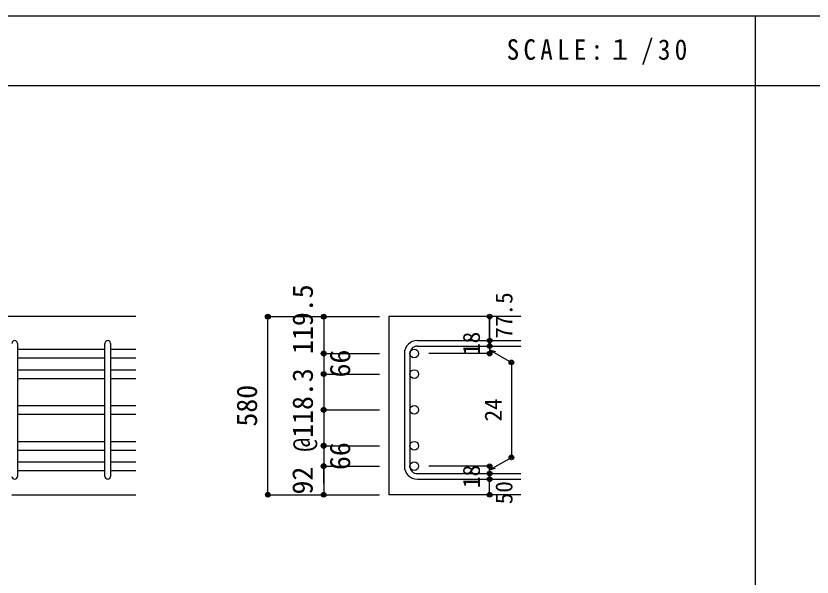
# Model space of a CAD drawing. Units: millimetres at full size, sheet at 1:30; details may follow other scales. Extents: x -5973 to 5955, y -4195 to 4201.
# Drawn here: x -3508 to -942, y 2391 to 4201 of the extents above; entities that cross this region are included whole.
import ezdxf
from ezdxf.enums import TextEntityAlignment as Align

# ---------------------------------------------------------------- set-up
doc = ezdxf.new("R2010")
doc.units = ezdxf.units.MM
doc.header["$LTSCALE"] = 30
doc.header["$PDMODE"] = 32
doc.header["$PDSIZE"] = 15
for name, color, linetype in [('0-1_躯体線', 2, 'Continuous'), ('0-5_基礎梁筋', 7, 'Continuous'), ('0-6_スタラップ筋', 7, 'Continuous'), ('0-D_寸法', 4, 'Continuous'), ('6-7_文字', 7, 'Continuous'), ('F-0_枠', 6, 'Continuous')]:
    doc.layers.add(name, color=color, linetype=linetype)
doc.styles.add('ＭＳ ゴシック', font='')
doc.styles.get('ＭＳ ゴシック').set_extended_font_data('MS Gothic')

msp = doc.modelspace()

# ---------------------------------------------------------------- linework, layer by layer
at = {"layer": '0-1_躯体線'}
for p, q in [((-3120.8, 3231.03), (-5070.8, 3231.03)), ((-1880.8, 3231.03), (-2305.8, 3231.03)), ((-2305.8, 3231.03), (-2305.8, 2656.53)), ((-3520.8, 2656.53), (-3120.8, 2656.53)), ((-1880.8, 2656.53), (-2305.8, 2656.53))]:
    msp.add_line(p, q, dxfattribs=at)
at = {"layer": '0-5_基礎梁筋'}
for p, q in [((-3502.8, 3125.83), (-3220.8, 3125.83)), ((-3202.8, 3125.83), (-3120.8, 3125.83)), ((-3502.8, 3097.83), (-3220.8, 3097.83)), ((-3202.8, 3097.83), (-3120.8, 3097.83)), ((-3502.8, 3059.83), (-3220.8, 3059.83)), ((-3202.8, 3059.83), (-3120.8, 3059.83)), ((-3502.8, 3031.83), (-3220.8, 3031.83)), ((-3202.8, 3031.83), (-3120.8, 3031.83)), ((-3502.8, 2944.18), (-3220.8, 2944.18)), ((-3202.8, 2944.18), (-3120.8, 2944.18)), ((-3502.8, 2916.18), (-3220.8, 2916.18)), ((-3202.8, 2916.18), (-3120.8, 2916.18)), ((-3502.8, 2828.53), (-3220.8, 2828.53)), ((-3202.8, 2828.53), (-3120.8, 2828.53)), ((-3502.8, 2800.53), (-3220.8, 2800.53)), ((-3202.8, 2800.53), (-3120.8, 2800.53)), ((-3502.8, 2762.53), (-3220.8, 2762.53)), ((-3202.8, 2762.53), (-3120.8, 2762.53)), ((-3502.8, 2734.53), (-3220.8, 2734.53)), ((-3202.8, 2734.53), (-3120.8, 2734.53))]:
    msp.add_line(p, q, dxfattribs=at)
at = {"layer": '0-5_基礎梁筋', "color": 3}
for centre in [(-2223.8, 3111.83), (-2223.8, 3045.83), (-2223.8, 2930.18), (-2223.8, 2814.53), (-2223.8, 2748.53)]:
    msp.add_circle(centre, 14, dxfattribs=at)
at = {"layer": '0-6_スタラップ筋'}
for p, q in [((-3502.8, 3144.83), (-3502.8, 2715.53)), ((-3220.8, 2715.53), (-3220.8, 3144.83)), ((-3202.8, 3144.83), (-3202.8, 2715.53)), ((-2213.8, 3153.83), (-1880.8, 3153.83)), ((-2213.8, 3135.83), (-1880.8, 3135.83)), ((-2255.8, 3111.83), (-2255.8, 2748.53)), ((-2237.8, 3111.83), (-2237.8, 2748.53)), ((-2213.8, 2724.53), (-1880.8, 2724.53)), ((-2213.8, 2706.53), (-1880.8, 2706.53))]:
    msp.add_line(p, q, dxfattribs=at)
for centre, radius, start, end in [((-3511.8, 3144.83), 9, 0, 180), ((-3211.8, 3144.83), 9, 0, 180), ((-2213.8, 3111.83), 42, 90, 180), ((-2213.8, 3111.83), 24, 90, 180), ((-2213.8, 2748.53), 42, 180, 270), ((-2213.8, 2748.53), 24, 180, 270), ((-3511.8, 2715.53), 9, 180, 0), ((-3211.8, 2715.53), 9, 180, 0)]:
    msp.add_arc(centre, radius, start, end, dxfattribs=at)
at = {"layer": '0-D_寸法'}
for p, q in [((-2695.8, 3231.03), (-2515.8, 3231.03)), ((-2695.8, 3231.03), (-2515.8, 3231.03)), ((-2695.8, 2656.53), (-2695.8, 3231.03)), ((-2515.8, 3231.03), (-2335.8, 3231.03)), ((-2515.8, 3231.03), (-2335.8, 3231.03)), ((-2515.8, 3231.03), (-2515.8, 2656.53)), ((-1980.8, 3153.83), (-1980.8, 3231.03)), ((-1980.8, 3231.03), (-1980.8, 3153.83)), ((-1980.8, 3135.83), (-1980.8, 3153.83)), ((-1980.8, 3135.83), (-1980.8, 3111.83)), ((-2515.8, 3111.83), (-2335.8, 3111.83)), ((-2515.8, 3111.83), (-2335.8, 3111.83)), ((-1980.8, 3111.83), (-2176.89, 3111.83)), ((-1980.8, 3123.83), (-1910.74, 3083.39)), ((-1980.8, 3123.83), (-1961.48, 3118.66)), ((-1910.74, 3083.39), (-1910.74, 2776.98)), ((-2515.8, 3045.83), (-2335.8, 3045.83)), ((-2515.8, 3045.83), (-2335.8, 3045.83)), ((-2515.8, 2930.18), (-2335.8, 2930.18)), ((-2515.8, 2930.18), (-2335.8, 2930.18)), ((-2515.8, 2814.53), (-2335.8, 2814.53)), ((-1980.8, 2736.53), (-1910.74, 2776.98)), ((-2515.8, 2748.53), (-2335.8, 2748.53)), ((-2515.8, 2692.57), (-2515.8, 2748.53)), ((-1980.8, 2748.53), (-2176.89, 2748.53)), ((-1980.8, 2724.53), (-1980.8, 2748.53)), ((-1980.8, 2736.53), (-1961.48, 2741.71)), ((-1980.8, 2706.53), (-1980.8, 2724.53)), ((-1980.8, 2656.53), (-1980.8, 2706.53)), ((-2695.8, 2656.53), (-2515.8, 2656.53)), ((-2515.8, 2656.53), (-2335.8, 2656.53))]:
    msp.add_line(p, q, dxfattribs=at)
for centre, radius in [((-2695.8, 3231.03), 8), ((-2695.8, 3231.03), 7.2), ((-2695.8, 3231.03), 6.4), ((-2695.8, 3231.03), 5.6), ((-2695.8, 3231.03), 4.8), ((-2695.8, 3231.03), 4), ((-2695.8, 3231.03), 3.2), ((-2515.8, 3231.03), 8), ((-2515.8, 3231.03), 7.2), ((-2515.8, 3231.03), 6.4), ((-2515.8, 3231.03), 5.6), ((-2515.8, 3231.03), 4.8), ((-2515.8, 3231.03), 4), ((-2515.8, 3231.03), 3.2), ((-1980.8, 3231.03), 4), ((-1980.8, 3231.03), 3.6), ((-1980.8, 3231.03), 3.2), ((-1980.8, 3231.03), 2.8), ((-2695.8, 3231.03), 2.4), ((-2695.8, 3231.03), 1.6), ((-2695.8, 3231.03), 0.8), ((-2515.8, 3231.03), 2.4), ((-2515.8, 3231.03), 1.6), ((-2515.8, 3231.03), 0.8), ((-1980.8, 3231.03), 2.4), ((-1980.8, 3231.03), 2), ((-1980.8, 3231.03), 1.6), ((-1980.8, 3231.03), 1.2), ((-1980.8, 3231.03), 0.8), ((-1980.8, 3231.03), 0.4), ((-1980.8, 3153.83), 4), ((-1980.8, 3153.83), 3.6), ((-1980.8, 3153.83), 3.2), ((-1980.8, 3153.83), 2.8), ((-1980.8, 3135.83), 4), ((-1980.8, 3135.83), 3.6), ((-1980.8, 3135.83), 3.2), ((-1980.8, 3135.83), 2.8), ((-1980.8, 3153.83), 2.4), ((-1980.8, 3135.83), 2.4), ((-1980.8, 3153.83), 2), ((-1980.8, 3135.83), 2), ((-1980.8, 3153.83), 1.6), ((-1980.8, 3135.83), 1.6), ((-1980.8, 3153.83), 1.2), ((-1980.8, 3135.83), 1.2), ((-1980.8, 3153.83), 0.8), ((-1980.8, 3135.83), 0.8), ((-1980.8, 3153.83), 0.4), ((-1980.8, 3135.83), 0.4), ((-2515.8, 3111.83), 8), ((-2515.8, 3111.83), 7.2), ((-2515.8, 3111.83), 6.4), ((-2515.8, 3111.83), 5.6), ((-2515.8, 3111.83), 4.8), ((-2515.8, 3111.83), 4), ((-2515.8, 3111.83), 3.2), ((-2515.8, 3111.83), 2.4), ((-2515.8, 3111.83), 1.6), ((-2515.8, 3111.83), 0.8), ((-1980.8, 3111.83), 4), ((-1980.8, 3111.83), 3.6), ((-1980.8, 3111.83), 3.2), ((-1980.8, 3111.83), 2.8), ((-1980.8, 3111.83), 2.4), ((-1980.8, 3111.83), 2), ((-1980.8, 3111.83), 1.6), ((-1980.8, 3111.83), 1.2), ((-1980.8, 3111.83), 0.8), ((-1980.8, 3111.83), 0.4), ((-1910.74, 3083.39), 4), ((-1910.74, 3083.39), 3.6), ((-1910.74, 3083.39), 3.2), ((-1910.74, 3083.39), 2.8), ((-1910.74, 3083.39), 2.4), ((-1910.74, 3083.39), 2), ((-1910.74, 3083.39), 1.6), ((-1910.74, 3083.39), 1.2), ((-1910.74, 3083.39), 0.8), ((-1910.74, 3083.39), 0.4), ((-2515.8, 3045.83), 8), ((-2515.8, 3045.83), 7.2), ((-2515.8, 3045.83), 6.4), ((-2515.8, 3045.83), 5.6), ((-2515.8, 3045.83), 4.8), ((-2515.8, 3045.83), 4), ((-2515.8, 3045.83), 3.2), ((-2515.8, 3045.83), 2.4), ((-2515.8, 3045.83), 1.6), ((-2515.8, 3045.83), 0.8), ((-2515.8, 2930.18), 8), ((-2515.8, 2930.18), 7.2), ((-2515.8, 2930.18), 6.4), ((-2515.8, 2930.18), 5.6), ((-2515.8, 2930.18), 4.8), ((-2515.8, 2930.18), 4), ((-2515.8, 2930.18), 3.2), ((-2515.8, 2930.18), 2.4), ((-2515.8, 2930.18), 1.6), ((-2515.8, 2930.18), 0.8), ((-2515.8, 2814.53), 8), ((-2515.8, 2814.53), 7.2), ((-2515.8, 2814.53), 6.4), ((-2515.8, 2814.53), 5.6), ((-2515.8, 2814.53), 4.8), ((-2515.8, 2814.53), 4), ((-2515.8, 2814.53), 3.2), ((-2515.8, 2814.53), 2.4), ((-2515.8, 2814.53), 1.6), ((-2515.8, 2814.53), 0.8), ((-1910.74, 2776.98), 4), ((-1910.74, 2776.98), 3.6), ((-1910.74, 2776.98), 3.2), ((-1910.74, 2776.98), 2.8), ((-1910.74, 2776.98), 2.4), ((-1910.74, 2776.98), 2), ((-1910.74, 2776.98), 1.6), ((-1910.74, 2776.98), 1.2), ((-1910.74, 2776.98), 0.8), ((-1910.74, 2776.98), 0.4), ((-2515.8, 2748.53), 8), ((-2515.8, 2748.53), 7.2), ((-2515.8, 2748.53), 6.4), ((-2515.8, 2748.53), 5.6), ((-2515.8, 2748.53), 4.8), ((-2515.8, 2748.53), 4), ((-2515.8, 2748.53), 3.2), ((-2515.8, 2748.53), 2.4), ((-2515.8, 2748.53), 1.6), ((-2515.8, 2748.53), 0.8), ((-1980.8, 2748.53), 4), ((-1980.8, 2748.53), 3.6), ((-1980.8, 2748.53), 3.2), ((-1980.8, 2748.53), 2.8), ((-1980.8, 2748.53), 2.4), ((-1980.8, 2748.53), 2), ((-1980.8, 2748.53), 1.6), ((-1980.8, 2748.53), 1.2), ((-1980.8, 2748.53), 0.8), ((-1980.8, 2748.53), 0.4), ((-1980.8, 2724.53), 4), ((-1980.8, 2724.53), 3.6), ((-1980.8, 2724.53), 3.2), ((-1980.8, 2724.53), 2.8), ((-1980.8, 2724.53), 2.4), ((-1980.8, 2724.53), 2), ((-1980.8, 2724.53), 1.6), ((-1980.8, 2724.53), 1.2), ((-1980.8, 2724.53), 0.8), ((-1980.8, 2724.53), 0.4), ((-1980.8, 2706.53), 4), ((-1980.8, 2706.53), 3.6), ((-1980.8, 2706.53), 3.2), ((-1980.8, 2706.53), 2.8), ((-1980.8, 2706.53), 2.4), ((-1980.8, 2706.53), 2), ((-1980.8, 2706.53), 1.6), ((-1980.8, 2706.53), 1.2), ((-1980.8, 2706.53), 0.8), ((-1980.8, 2706.53), 0.4), ((-2695.8, 2656.53), 7.2), ((-2695.8, 2656.53), 6.4), ((-2695.8, 2656.53), 5.6), ((-2695.8, 2656.53), 4.8), ((-2695.8, 2656.53), 4), ((-2695.8, 2656.53), 3.2), ((-2695.8, 2656.53), 2.4), ((-2695.8, 2656.53), 1.6), ((-2695.8, 2656.53), 0.8), ((-2515.8, 2656.53), 7.2), ((-2515.8, 2656.53), 6.4), ((-2515.8, 2656.53), 5.6), ((-2515.8, 2656.53), 4.8), ((-2515.8, 2656.53), 4), ((-2515.8, 2656.53), 3.2), ((-2515.8, 2656.53), 2.4), ((-2515.8, 2656.53), 1.6), ((-2515.8, 2656.53), 0.8), ((-1980.8, 2656.53), 4), ((-1980.8, 2656.53), 3.6), ((-1980.8, 2656.53), 3.2), ((-1980.8, 2656.53), 2.8), ((-1980.8, 2656.53), 2.4), ((-1980.8, 2656.53), 2), ((-1980.8, 2656.53), 1.6), ((-1980.8, 2656.53), 1.2), ((-1980.8, 2656.53), 0.8), ((-1980.8, 2656.53), 0.4)]:
    msp.add_circle(centre, radius, dxfattribs=at)
at = {"layer": '0-D_寸法', "color": 7}
for p in [(-2695.8, 3231.03), (-2695.8, 3231.03), (-2515.8, 3231.03), (-1980.8, 3231.03), (-1980.8, 3153.83), (-1980.8, 3135.83), (-2515.8, 3111.83), (-1980.8, 3111.83), (-1910.74, 3083.39), (-2515.8, 3045.83), (-2515.8, 2930.18), (-2515.8, 2814.53), (-2515.8, 2814.53), (-1910.74, 2776.98), (-2515.8, 2748.53), (-2515.8, 2748.53), (-1980.8, 2748.53), (-1980.8, 2748.53), (-1980.8, 2724.53), (-1980.8, 2706.53), (-2695.8, 2656.53), (-2695.8, 2656.53), (-2515.8, 2656.53), (-1980.8, 2656.53)]:
    msp.add_point(p, dxfattribs=at)
at = {"layer": 'F-0_枠'}
msp.add_line((-5972.88, 4201.15), (5954.1, 4201.15), dxfattribs=at)
at = {"layer": 'F-0_枠', "color": 2}
for p, q in [((-1124.64, 4201.15), (-1124.64, -4195.24)), ((-5972.88, 3976.15), (3723.6, 3976.15))]:
    msp.add_line(p, q, dxfattribs=at)

# ---------------------------------------------------------------- texts
at = {"layer": '0-D_寸法', "style": 'ＭＳ ゴシック'}
for s, height, p in [('119.5', 65.98, (-2530.8, 3110.53)), ('77.5', 54.99, (-1890.8, 3159.83)), ('18', 54.99, (-1995.8, 3107.33)), ('66', 65.98, (-2410.59, 3034.95)), ('@118.3', 65.98, (-2530.8, 2795.18)), ('580', 65.98, (-2710.8, 2876.28)), ('24', 54.99, (-1925.74, 2892.68)), ('66', 65.98, (-2410.65, 2736.14)), ('18', 54.99, (-1995.8, 2678.03)), ('92', 65.98, (-2531.49, 2657.24)), ('50', 54.99, (-1890.8, 2625.53))]:
    msp.add_text(s, height=height, rotation=90, dxfattribs=at).set_placement(p, align=Align.BOTTOM_LEFT)
at = {"layer": '6-7_文字', "color": 2, "insert": (-1925.98, 4043.65), "char_height": 65.98, "attachment_point": 7, "style": 'ＭＳ ゴシック'}
msp.add_mtext('\\T1.34;\\W0.9;SCALE:１/30', dxfattribs=at)

doc.saveas('drawing.dxf')
